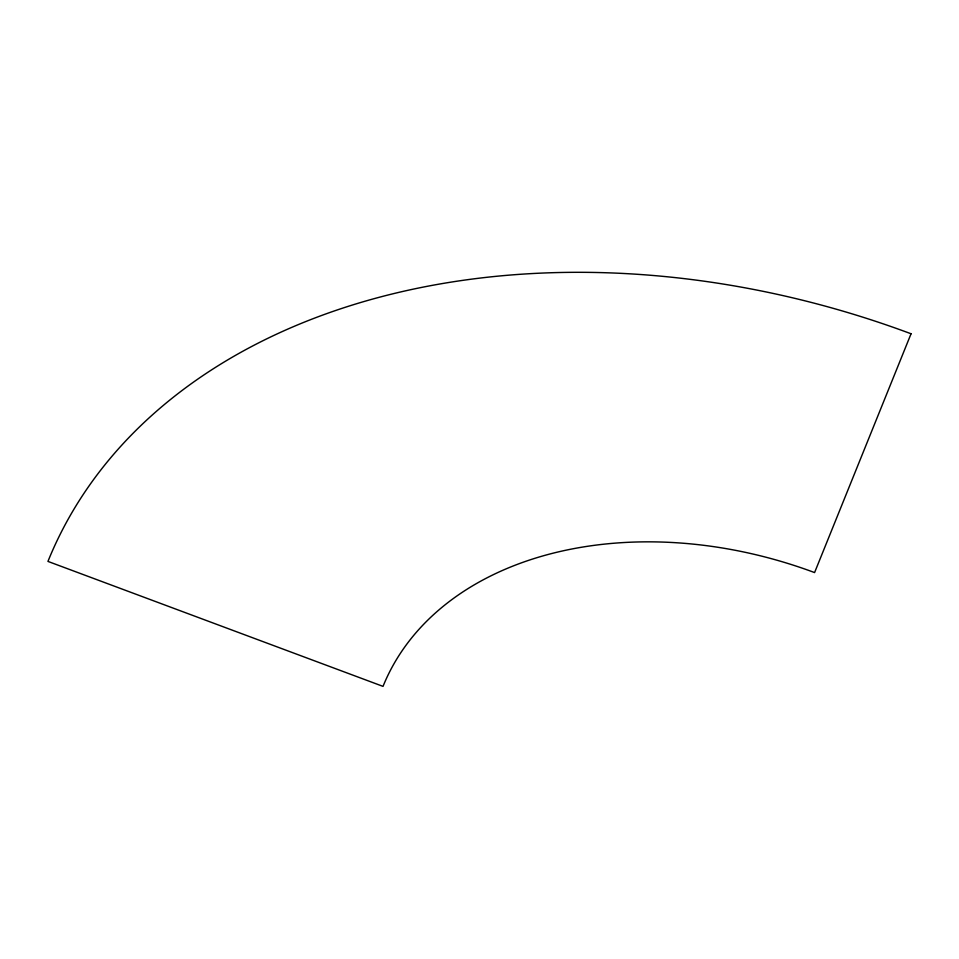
<?xml version="1.0" encoding="UTF-8"?>
<svg xmlns="http://www.w3.org/2000/svg" width="959" height="959" viewBox="0 0 959 959"><rect width="100%" height="100%" fill="white"/><g stroke="black" fill="none" stroke-linecap="round" stroke-linejoin="round"><path stroke-width="1.44" d="M911.05 333.768L814.587 572.571A357.791 257.372 18.8 0 0 383.025 686.38L47.95 561.411A715.546 514.719 18.8 0 1 911.05 333.768"/></g></svg>
